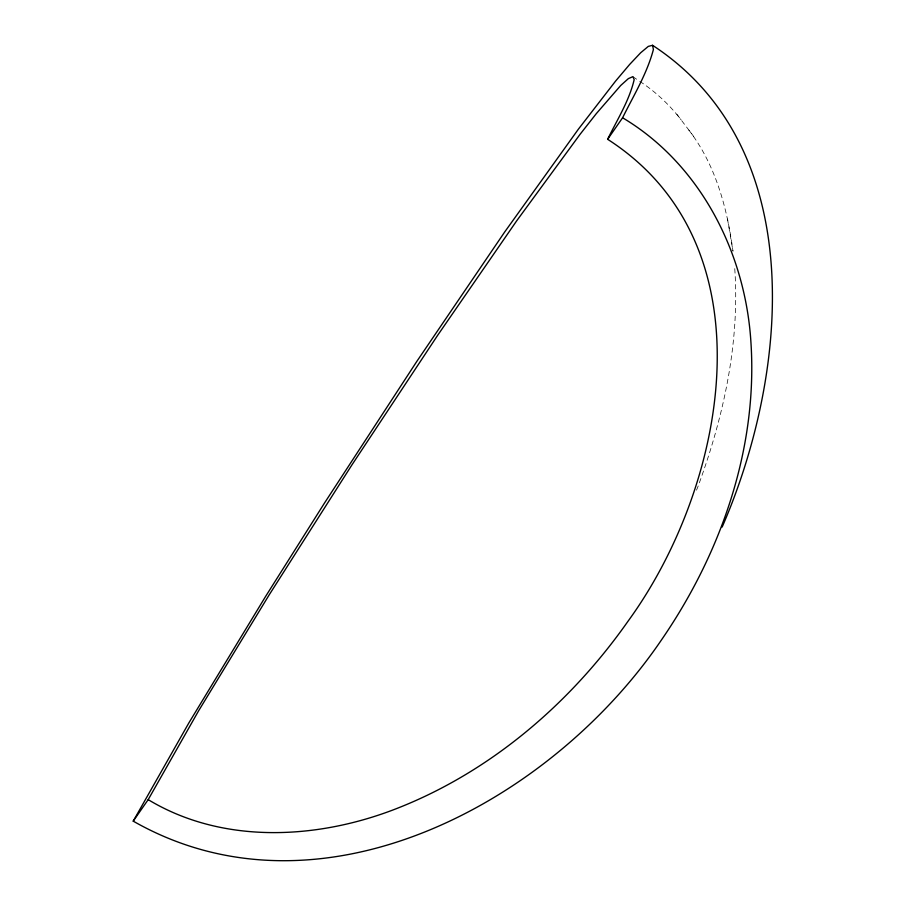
<?xml version="1.0" encoding="UTF-8"?>
<svg xmlns="http://www.w3.org/2000/svg" width="906" height="906" viewBox="0 0 906 906"><rect width="100%" height="100%" fill="white"/><g stroke="black" fill="none" stroke-linecap="round" stroke-linejoin="round"><path stroke-width="0.68" stroke-dasharray="4.53 3.4" d="M696.488 490.18L697.575 487.643C723.532 417.598 740.043 342.638 734.687 267.632M632.875 76.659L638.594 80.566M639.738 81.347C655.548 91.676 669.557 104.824 681.074 119.773M688.809 130.045C715.615 164.824 727.28 208.323 732.988 251.2L727.122 216.806M676.941 114.371L693.69 136.444"/><path stroke-width="1.36" d="M722.15 527.043C788.095 375.446 810.961 149.048 652.569 45.3L648.288 46.399L640.61 52.82L629.625 64.473L615.48 81.223L578.436 129.105L504.733 231.925L416.805 361.415L324.507 503.023L265.673 596.318L188.833 722.965L133.216 821.142C320.407 927.88 550.871 802.07 660.723 641.018C720.768 554.178 757.982 448.515 750.915 342.083C745.4 253.057 700.576 164.269 622.592 117.769C633.645 95.458 646.986 73.782 653.396 49.536L652.569 45.3M148.188 799.636C221.574 843.928 314.359 839.613 392.343 810.213C488.232 773.86 569.478 704.63 628.051 621.188C727.201 485.084 772.954 245.56 607.632 139.286C617.122 119.785 629.172 100.951 634.177 79.637L632.875 76.659L628.356 78.618L620.701 85.492L596.341 113.59L579.965 134.45L516.556 221.007L437.575 335.435L351.913 464.914L269.161 594.902L198.607 710.814L148.188 799.636L133.216 821.142M607.632 139.286L622.592 117.769"/></g></svg>
